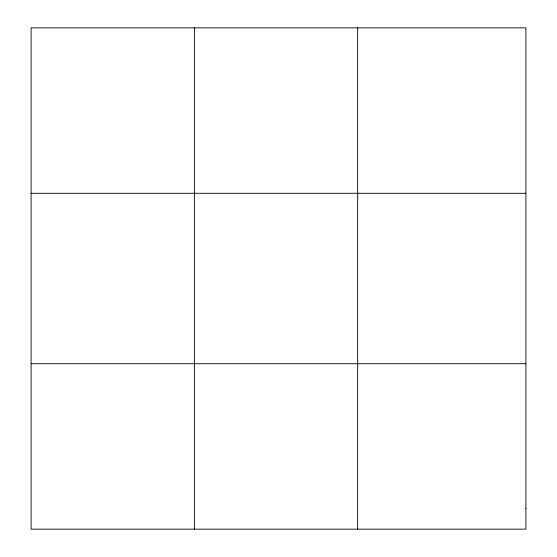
<?xml version="1.0" encoding="UTF-8"?>
<svg xmlns="http://www.w3.org/2000/svg" width="557" height="557" viewBox="0 0 557 557"><rect width="100%" height="100%" fill="white"/><g stroke="black" fill="none" stroke-linecap="round" stroke-linejoin="round"><path stroke-width="0.84" d="M194.386 529.15L194.386 27.85M357.671 529.15L357.671 27.85M31.101 193.279L525.899 193.279M31.101 363.721L525.899 363.721M525.899 508.471L525.899 529.15L31.101 529.15L31.101 27.85L525.899 27.85L525.899 508.471"/></g></svg>
